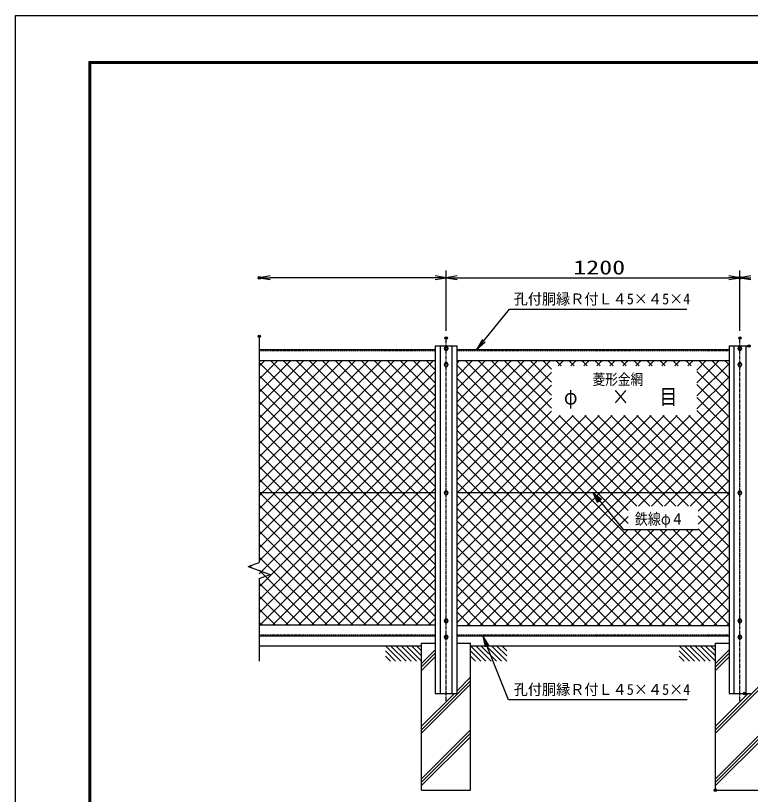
# Model space of a CAD drawing. Units: millimetres, scale not verified. Extents: x -4455 to 4455, y -3150 to 3150.
# Drawn here: x -4455 to -1453, y -32 to 3150 of the extents above; entities that cross this region are included whole.
import ezdxf
from ezdxf.enums import TextEntityAlignment as Align

# ---------------------------------------------------------------- set-up
doc = ezdxf.new("R2010")
doc.units = ezdxf.units.MM
doc.header["$LTSCALE"] = 20
doc.header["$PDMODE"] = 32
doc.header["$PDSIZE"] = 10
doc.linetypes.add('USER1', pattern=[1.125, 0.75, -0.125, 0.125, -0.125])
doc.linetypes.add('USER3', pattern=[0.375, 0.25, -0.125])
for name, color, linetype, lineweight in [('0-0_1', 7, 'Continuous', 25), ('0-1_2', 7, 'Continuous', 25), ('0-2_0', 4, 'Continuous', 25), ('0-4_EXTCNT-LMEC0', 2, 'Continuous', 25), ('0-6_WAKU', 7, 'Continuous', 25)]:
    doc.layers.add(name, color=color, linetype=linetype, lineweight=lineweight)
doc.layers.add('0-5_DEFPOINTS', color=7, linetype='Continuous')
doc.styles.add('ＭＳ ゴシック', font='')
doc.styles.get('ＭＳ ゴシック').set_extended_font_data('MS Gothic')

# ---------------------------------------------------------------- blocks, each defined once
blk = doc.blocks.new('C0')
at = {"layer": '0-0_1', "color": 4}
blk.add_line((16191.2, 85560.1), (16343, 85408.3), dxfattribs=at)
blk = doc.blocks.new('DARROWS')
at = {"layer": '0-2_0', "color": 2}
blk.add_line((0, 0), (-19.982, 0), dxfattribs=at)
blk.add_lwpolyline([(-20, -3.333), (0, 0), (-20, 3.333)], dxfattribs=at)
blk = doc.blocks.new('X34')
at = {"layer": '0-2_0'}
for p, q in [((23718.6, 86297.5), (37954.5, 100533.4)), ((23718.6, 87358.2), (36893.8, 100533.4)), ((23718.6, 88418.9), (35833.1, 100533.4)), ((23718.6, 89479.5), (34772.5, 100533.4)), ((23718.6, 90540.2), (33711.8, 100533.4)), ((23718.6, 91600.8), (32651.2, 100533.4)), ((23718.6, 92661.5), (31590.5, 100533.4)), ((23718.6, 93722.2), (30529.8, 100533.4)), ((23718.6, 94782.8), (29469.2, 100533.4)), ((23718.6, 95843.5), (28408.5, 100533.4)), ((23718.6, 96904.1), (27347.9, 100533.4)), ((23718.6, 97964.8), (26287.2, 100533.4)), ((23718.6, 99025.5), (25226.5, 100533.4)), ((23718.6, 100086.1), (24165.9, 100533.4)), ((38098.6, 85998.7), (23718.6, 100378.6)), ((38098.6, 87059.3), (24624.5, 100533.4)), ((38098.6, 88120), (25685.1, 100533.4)), ((38098.6, 89180.7), (26745.8, 100533.4)), ((38098.6, 90241.3), (27806.5, 100533.4)), ((38098.6, 91302), (28867.1, 100533.4)), ((38098.6, 92362.6), (29927.8, 100533.4)), ((38098.6, 93423.3), (30988.4, 100533.4)), ((38098.6, 94484), (32049.1, 100533.4)), ((38098.6, 95544.6), (33109.8, 100533.4)), ((38098.6, 96605.3), (34170.4, 100533.4)), ((38098.6, 97665.9), (35231.1, 100533.4)), ((38098.6, 98726.6), (36291.7, 100533.4)), ((38098.6, 99787.3), (37352.4, 100533.4)), ((23718.6, 85236.9), (38098.6, 99616.9)), ((38098.6, 84938), (23718.6, 99318)), ((23718.6, 84176.2), (38098.6, 98556.2)), ((38098.6, 83877.4), (23718.6, 98257.3)), ((23718.6, 83115.6), (38098.6, 97495.5)), ((38098.6, 82816.7), (23718.6, 97196.7)), ((23718.6, 82054.9), (38098.6, 96434.9)), ((38098.6, 81756), (23718.6, 96136)), ((23718.6, 80994.2), (38098.6, 95374.2)), ((38098.6, 80695.4), (23718.6, 95075.3)), ((23718.6, 79933.6), (38098.6, 94313.6)), ((38098.6, 79634.7), (23718.6, 94014.7)), ((37739.2, 78933.4), (23718.6, 92954)), ((23779.1, 78933.4), (38098.6, 93252.9)), ((36678.6, 78933.4), (23718.6, 91893.4)), ((24839.7, 78933.4), (38098.6, 92192.2)), ((25900.4, 78933.4), (38098.6, 91131.6)), ((35617.9, 78933.4), (23718.6, 90832.7)), ((34557.2, 78933.4), (23718.6, 89772)), ((26961.1, 78933.4), (38098.6, 90070.9)), ((33496.6, 78933.4), (23718.6, 88711.4)), ((28021.7, 78933.4), (38098.6, 89010.3)), ((29082.4, 78933.4), (38098.6, 87949.6)), ((32435.9, 78933.4), (23718.6, 87650.7)), ((31375.3, 78933.4), (23718.6, 86590.1)), ((30143, 78933.4), (38098.6, 86888.9)), ((30314.6, 78933.4), (23718.6, 85529.4)), ((31203.7, 78933.4), (38098.6, 85828.3)), ((32264.4, 78933.4), (38098.6, 84767.6)), ((29253.9, 78933.4), (23718.6, 84468.7)), ((28193.3, 78933.4), (23718.6, 83408.1)), ((33325, 78933.4), (38098.6, 83707)), ((27132.6, 78933.4), (23718.6, 82347.4)), ((34385.7, 78933.4), (38098.6, 82646.3)), ((35446.3, 78933.4), (38098.6, 81585.6)), ((26072, 78933.4), (23718.6, 81286.8)), ((25011.3, 78933.4), (23718.6, 80226.1)), ((36507, 78933.4), (38098.6, 80525)), ((23950.6, 78933.4), (23718.6, 79165.4)), ((37567.7, 78933.4), (38098.6, 79464.3))]:
    blk.add_line(p, q, dxfattribs=at)
blk = doc.blocks.new('X35')
at = {"layer": '0-2_0'}
for p, q in [((39878.6, 92911.6), (47500.4, 100533.4)), ((39878.6, 93972.2), (46439.7, 100533.4)), ((39878.6, 95032.9), (45379.1, 100533.4)), ((39878.6, 96093.6), (44318.4, 100533.4)), ((39878.6, 97154.2), (43257.8, 100533.4)), ((39878.6, 98214.9), (42197.1, 100533.4)), ((39878.6, 99275.5), (41136.4, 100533.4)), ((39878.6, 100336.2), (40075.8, 100533.4)), ((61113.7, 78893.4), (39878.6, 100128.6)), ((53843.5, 87224.3), (40534.4, 100533.4)), ((53843.5, 88284.9), (41595.1, 100533.4)), ((54556.1, 88633.1), (42655.7, 100533.4)), ((47602.5, 96647.3), (43716.4, 100533.4)), ((47602.5, 97708), (44777, 100533.4)), ((47602.5, 98768.6), (45837.7, 100533.4)), ((47602.5, 99829.3), (46898.4, 100533.4)), ((48395.2, 100097.3), (47959, 100533.4)), ((48124.9, 100097.3), (48561.1, 100533.4)), ((49455.8, 100097.3), (49019.7, 100533.4)), ((49185.6, 100097.3), (49621.7, 100533.4)), ((50516.5, 100097.3), (50080.3, 100533.4)), ((50246.2, 100097.3), (50682.4, 100533.4)), ((51577.1, 100097.3), (51141, 100533.4)), ((51306.9, 100097.3), (51743, 100533.4)), ((52637.8, 100097.3), (52201.7, 100533.4)), ((52367.6, 100097.3), (52803.7, 100533.4)), ((53698.5, 100097.3), (53262.3, 100533.4)), ((53428.2, 100097.3), (53864.4, 100533.4)), ((54759.1, 100097.3), (54323, 100533.4)), ((54488.9, 100097.3), (54925, 100533.4)), ((55819.8, 100097.3), (55383.6, 100533.4)), ((55549.5, 100097.3), (55985.7, 100533.4)), ((56880.4, 100097.3), (56444.3, 100533.4)), ((56610.2, 100097.3), (57046.3, 100533.4)), ((57941.1, 100097.3), (57505, 100533.4)), ((57670.9, 100097.3), (58107, 100533.4)), ((59001.8, 100097.3), (58565.6, 100533.4)), ((58731.5, 100097.3), (59167.7, 100533.4)), ((59460.5, 98705), (61289, 100533.4)), ((59460.5, 99765.6), (60228.3, 100533.4)), ((59460.5, 97644.3), (62098.6, 100282.3)), ((62098.6, 98061.1), (59626.3, 100533.4)), ((62098.6, 99121.8), (60686.9, 100533.4)), ((62098.6, 100182.4), (61747.6, 100533.4)), ((39878.6, 91850.9), (47602.5, 99574.8)), ((62098.6, 97000.5), (59460.5, 99638.5)), ((60053.1, 78893.4), (39878.6, 99067.9)), ((59460.5, 96583.6), (62098.6, 99221.7)), ((39878.6, 90790.3), (47602.5, 98514.1)), ((42831, 78893.4), (62098.6, 98161)), ((62098.6, 95939.8), (59460.5, 98577.8)), ((58992.4, 78893.4), (39878.6, 98007.2)), ((39878.6, 89729.6), (47602.5, 97453.5)), ((62098.6, 94879.1), (59460.5, 97517.2)), ((57931.8, 78893.4), (39878.6, 96946.6)), ((43891.6, 78893.4), (62098.6, 97100.4)), ((39878.6, 88668.9), (47602.5, 96392.8)), ((62098.6, 93818.5), (59460.5, 96456.5)), ((39878.6, 79123), (56797.5, 96041.9)), ((39878.6, 80183.7), (55736.8, 96041.9)), ((39878.6, 81244.3), (54676.2, 96041.9)), ((39878.6, 82305), (53615.5, 96041.9)), ((39878.6, 83365.6), (52554.8, 96041.9)), ((39878.6, 84426.3), (51494.2, 96041.9)), ((39878.6, 85487), (50433.5, 96041.9)), ((39878.6, 86547.6), (49372.9, 96041.9)), ((39878.6, 87608.3), (48312.2, 96041.9)), ((56871.1, 78893.4), (39878.6, 95885.9)), ((40709.6, 78893.4), (57858.1, 96041.9)), ((41770.3, 78893.4), (58918.8, 96041.9)), ((55616.7, 88633.1), (48207.9, 96041.9)), ((56677.4, 88633.1), (49268.5, 96041.9)), ((57738, 88633.1), (50329.2, 96041.9)), ((58798.7, 88633.1), (51389.9, 96041.9)), ((62098.6, 86393.9), (52450.5, 96041.9)), ((62098.6, 87454.5), (53511.2, 96041.9)), ((62098.6, 88515.2), (54571.8, 96041.9)), ((54691.9, 88633.1), (62098.6, 96039.7)), ((62098.6, 89575.8), (55632.5, 96041.9)), ((62098.6, 90636.5), (56693.2, 96041.9)), ((62098.6, 91697.2), (57753.8, 96041.9)), ((62098.6, 92757.8), (58814.5, 96041.9)), ((55752.6, 88633.1), (62098.6, 94979)), ((55810.4, 78893.4), (39878.6, 94825.3)), ((54749.8, 78893.4), (39878.6, 93764.6)), ((56813.3, 88633.1), (62098.6, 93918.4)), ((53689.1, 78893.4), (39878.6, 92703.9)), ((57873.9, 88633.1), (62098.6, 92857.7)), ((58934.6, 88633.1), (62098.6, 91797.1)), ((52628.5, 78893.4), (39878.6, 91643.3)), ((51567.8, 78893.4), (39878.6, 90582.6)), ((59585.7, 88223.6), (62098.6, 90736.4)), ((50507.1, 78893.4), (39878.6, 89522)), ((59585.7, 87162.9), (62098.6, 89675.7)), ((52376.9, 78893.4), (62098.6, 88615.1)), ((49446.5, 78893.4), (39878.6, 88461.3)), ((62098.6, 85333.2), (59585.7, 87846)), ((48385.8, 78893.4), (39878.6, 87400.6)), ((44952.3, 78893.4), (53843.5, 87784.7)), ((53437.6, 78893.4), (62098.6, 87554.4)), ((46012.9, 78893.4), (53852.9, 86733.4)), ((47073.6, 78893.4), (54913.6, 86733.4)), ((48134.3, 78893.4), (55974.2, 86733.4)), ((49194.9, 78893.4), (57034.9, 86733.4)), ((50255.6, 78893.4), (58095.6, 86733.4)), ((51316.2, 78893.4), (59156.2, 86733.4)), ((62098.6, 78969.2), (54334.4, 86733.4)), ((62098.6, 80029.9), (55395.1, 86733.4)), ((62098.6, 81090.6), (56455.7, 86733.4)), ((62098.6, 82151.2), (57516.4, 86733.4)), ((62098.6, 83211.9), (58577.1, 86733.4)), ((62098.6, 84272.5), (59585.7, 86785.4)), ((47325.2, 78893.4), (39878.6, 86340)), ((54498.2, 78893.4), (62098.6, 86493.7)), ((55558.9, 78893.4), (62098.6, 85433.1)), ((46264.5, 78893.4), (39878.6, 85279.3)), ((45203.8, 78893.4), (39878.6, 84218.7)), ((56619.5, 78893.4), (62098.6, 84372.4)), ((44143.2, 78893.4), (39878.6, 83158)), ((57680.2, 78893.4), (62098.6, 83311.8)), ((58740.9, 78893.4), (62098.6, 82251.1)), ((43082.5, 78893.4), (39878.6, 82097.3)), ((42021.9, 78893.4), (39878.6, 81036.7)), ((59801.5, 78893.4), (62098.6, 81190.4)), ((40961.2, 78893.4), (39878.6, 79976)), ((60862.2, 78893.4), (62098.6, 80129.8)), ((61922.8, 78893.4), (62098.6, 79069.1)), ((39900.5, 78893.4), (39878.6, 78915.4))]:
    blk.add_line(p, q, dxfattribs=at)

msp = doc.modelspace()

# ---------------------------------------------------------------- linework, layer by layer
at = {"layer": '0-0_1', "color": 4}
for p, q in [((-3459.63, 1838.87), (-3459.63, 1770.51)), ((-3459.63, 1770.51), (-3459.63, 915.45)), ((-3504.63, 899.07), (-3459.63, 915.45)), ((-3504.63, 899.07), (-3414.63, 866.32)), ((-3459.63, 849.94), (-3414.63, 866.32)), ((-3459.63, 849.94), (-3459.63, 626.47)), ((-3459.63, 626.47), (-3459.63, 512.28)), ((-2944.15, 575.15), (-2881.28, 512.28)), ((-2922.94, 575.15), (-2860.07, 512.28)), ((-2901.73, 575.15), (-2838.86, 512.28)), ((-2880.51, 575.15), (-2817.64, 512.28)), ((-2859.3, 575.15), (-2796.43, 512.28)), ((-2838.09, 575.15), (-2796.43, 533.5)), ((-2816.87, 575.15), (-2796.43, 554.71)), ((-2596.43, 575.15), (-2533.56, 512.28)), ((-2575.22, 575.15), (-2512.35, 512.28)), ((-2554.01, 575.15), (-2491.14, 512.28)), ((-2532.8, 575.15), (-2469.92, 512.28)), ((-2511.58, 575.15), (-2448.71, 512.28)), ((-2490.37, 575.15), (-2448.71, 533.5)), ((-2469.15, 575.15), (-2448.71, 554.71)), ((-1744.15, 575.15), (-1681.28, 512.28)), ((-1722.94, 575.15), (-1660.07, 512.28)), ((-1701.73, 575.15), (-1638.86, 512.28)), ((-1680.51, 575.15), (-1617.64, 512.28)), ((-1659.3, 575.15), (-1596.43, 512.28)), ((-1638.09, 575.15), (-1596.43, 533.5)), ((-1616.87, 575.15), (-1596.43, 554.71)), ((-2944.15, 553.94), (-2902.5, 512.28)), ((-2740.63, 558.46), (-2796.43, 502.66)), ((-2740.63, 544.32), (-2796.43, 488.51)), ((-2596.43, 553.94), (-2554.78, 512.28)), ((-1744.15, 553.94), (-1702.5, 512.28)), ((-1540.63, 558.46), (-1596.43, 502.66)), ((-1540.63, 544.32), (-1596.43, 488.51)), ((-2944.15, 532.73), (-2923.71, 512.28)), ((-2740.63, 530.18), (-2796.43, 474.37)), ((-2596.43, 532.73), (-2575.99, 512.28)), ((-1744.15, 532.73), (-1723.71, 512.28)), ((-1540.63, 530.18), (-1596.43, 474.37)), ((-2651.63, 390.96), (-2596.43, 446.15)), ((-2796.43, 232.01), (-2596.43, 432.01)), ((-2796.43, 217.87), (-2596.43, 417.87)), ((-1596.43, 232.01), (-1396.43, 432.01)), ((-1596.43, 217.87), (-1396.43, 417.87)), ((-2796.43, 246.15), (-2662.43, 380.15)), ((-1596.43, 246.15), (-1462.43, 380.15)), ((-2796.43, 31.79), (-2596.43, 231.79)), ((-1596.43, 31.79), (-1396.43, 231.79)), ((-2796.43, 17.65), (-2596.43, 217.65)), ((-2796.43, 3.51), (-2596.43, 203.51)), ((-1596.43, 17.65), (-1396.43, 217.65)), ((-1596.43, 3.51), (-1396.43, 203.51))]:
    msp.add_line(p, q, dxfattribs=at)
at = {"layer": '0-0_1', "color": 4, "linetype": 'USER1'}
for p, q in [((-2696.13, 350.15), (-2696.13, 1832.47)), ((-1496.13, 350.15), (-1496.13, 1832.47))]:
    msp.add_line(p, q, dxfattribs=at)
at = {"layer": '0-0_1'}
for p, q in [((-3459.63, 1785.15), (-2740.63, 1785.15)), ((-2740.63, 1800.15), (-2740.63, 380.15)), ((-2721.13, 1800.15), (-2721.13, 380.15)), ((-2671.13, 380.15), (-2671.13, 1800.15)), ((-2651.63, 380.15), (-2651.63, 1800.15)), ((-2651.63, 1785.15), (-1540.63, 1785.15)), ((-1540.63, 1800.15), (-1540.63, 380.15)), ((-1521.13, 1800.15), (-1521.13, 380.15)), ((-1471.13, 380.15), (-1471.13, 1800.15)), ((-3459.63, 1740.15), (-2740.63, 1740.15)), ((-2651.63, 1740.15), (-1540.63, 1740.15)), ((-2740.63, 1200.15), (-3459.63, 1200.15)), ((-1540.63, 1200.15), (-2651.63, 1200.15)), ((-3459.63, 660.15), (-2740.63, 660.15)), ((-2651.63, 658.15), (-1540.63, 658.15)), ((-3459.63, 615.15), (-2740.63, 615.15)), ((-2651.63, 615.15), (-1540.63, 615.15)), ((-3459.63, 575.15), (-2796.43, 575.15)), ((-2946.43, 575.15), (-2796.43, 575.15)), ((-2796.43, -14.85), (-2796.43, 585.15)), ((-2796.43, 585.15), (-2740.63, 585.15)), ((-2651.63, 585.15), (-2596.43, 585.15)), ((-2596.43, -14.85), (-2596.43, 585.15)), ((-2596.43, 575.15), (-2446.43, 575.15)), ((-2596.43, 575.15), (-1596.43, 575.15)), ((-1746.43, 575.15), (-1596.43, 575.15)), ((-1596.43, -14.85), (-1596.43, 585.15)), ((-1596.43, 585.15), (-1540.63, 585.15)), ((-2740.63, 380.15), (-2651.63, 380.15)), ((-1540.63, 380.15), (-1451.63, 380.15)), ((-2796.43, -14.85), (-2596.43, -14.85)), ((-1596.43, -14.85), (-1396.43, -14.85))]:
    msp.add_line(p, q, dxfattribs=at)
at = {"layer": '0-0_1', "linetype": 'USER3'}
for p, q in [((-3459.63, 1781.15), (-2740.63, 1781.15)), ((-2651.63, 1781.15), (-1540.63, 1781.15)), ((-3459.63, 619.15), (-2740.63, 619.15)), ((-2651.63, 619.15), (-1540.63, 619.15))]:
    msp.add_line(p, q, dxfattribs=at)
at = {"layer": '0-0_1', "color": 4}
msp.add_lwpolyline([(-2077.56, 1161.04), (-2096.13, 1200.15), (-2061.34, 1174.38)], close=True, dxfattribs=at)
for points in [[(-2096.13, 1200.15), (-1972.77, 1050.15), (-1666.27, 1050.15)], [(-2073.51, 1164.38), (-2082.79, 1183.93), (-2065.4, 1171.05)]]:
    msp.add_lwpolyline(points, dxfattribs=at)
at = {"layer": '0-1_2'}
for p, q in [((-2700.13, 1796.58), (-2704.13, 1789.65)), ((-2704.13, 1789.65), (-2700.13, 1782.72)), ((-2692.13, 1796.58), (-2700.13, 1796.58)), ((-2700.13, 1782.72), (-2692.13, 1782.72)), ((-2700.13, 1730.58), (-2704.13, 1723.65)), ((-2704.13, 1723.65), (-2700.13, 1716.72)), ((-2692.13, 1730.58), (-2700.13, 1730.58)), ((-1492.13, 1730.58), (-1500.13, 1730.58)), ((-1488.13, 1723.65), (-1492.13, 1730.58)), ((-1492.13, 1716.72), (-1488.13, 1723.65)), ((-2700.13, 1716.72), (-2692.13, 1716.72)), ((-1500.13, 1716.72), (-1492.13, 1716.72)), ((-2700.13, 1207.08), (-2704.13, 1200.15)), ((-2704.13, 1200.15), (-2700.13, 1193.23)), ((-2692.13, 1207.08), (-2700.13, 1207.08)), ((-2700.13, 1193.23), (-2692.13, 1193.23)), ((-2700.13, 683.58), (-2704.13, 676.65)), ((-2704.13, 676.65), (-2700.13, 669.73)), ((-2692.13, 683.58), (-2700.13, 683.58)), ((-2700.13, 669.73), (-2692.13, 669.73)), ((-1492.13, 683.58), (-1500.13, 683.58)), ((-1500.13, 669.73), (-1492.13, 669.73)), ((-1488.13, 676.65), (-1492.13, 683.58)), ((-1492.13, 669.73), (-1488.13, 676.65)), ((-2700.13, 617.58), (-2704.13, 610.65)), ((-2704.13, 610.65), (-2700.13, 603.73)), ((-2692.13, 617.58), (-2700.13, 617.58)), ((-2700.13, 603.73), (-2692.13, 603.73))]:
    msp.add_line(p, q, dxfattribs=at)
for points in [[(-2692.13, 1782.72), (-2688.13, 1789.65), (-2692.13, 1796.58)], [(-2692.13, 1716.72), (-2688.13, 1723.65), (-2692.13, 1730.58)], [(-1500.13, 1730.58), (-1504.13, 1723.65), (-1500.13, 1716.72)], [(-2692.13, 1193.23), (-2688.13, 1200.15), (-2692.13, 1207.08)], [(-2692.13, 669.73), (-2688.13, 676.65), (-2692.13, 683.58)], [(-1500.13, 683.58), (-1504.13, 676.65), (-1500.13, 669.73)], [(-2692.13, 603.73), (-2688.13, 610.65), (-2692.13, 617.58)]]:
    msp.add_lwpolyline(points, dxfattribs=at)
for points in [[(-1488.13, 1789.65), (-1492.13, 1796.58), (-1500.13, 1796.58), (-1504.13, 1789.65), (-1500.13, 1782.72), (-1492.13, 1782.72)], [(-1488.13, 1200.15), (-1492.13, 1207.08), (-1500.13, 1207.08), (-1504.13, 1200.15), (-1500.13, 1193.23), (-1492.13, 1193.23)], [(-1488.13, 610.65), (-1492.13, 617.58), (-1500.13, 617.58), (-1504.13, 610.65), (-1500.13, 603.73), (-1492.13, 603.73)]]:
    msp.add_lwpolyline(points, close=True, dxfattribs=at)
for centre in [(-2696.13, 1789.65), (-1496.13, 1789.65), (-2696.13, 1723.65), (-1496.13, 1723.65), (-2696.13, 1200.15), (-1496.13, 1200.15), (-2696.13, 676.65), (-1496.13, 676.65), (-2696.13, 610.65), (-1496.13, 610.65)]:
    msp.add_circle(centre, 6.93, dxfattribs=at)
at = {"layer": '0-2_0', "color": 1}
for p, q in [((-2696.13, 1862.47), (-2696.13, 2108.48)), ((-1496.13, 1862.47), (-1496.13, 2108.48))]:
    msp.add_line(p, q, dxfattribs=at)
at = {"layer": '0-2_0', "color": 2}
msp.add_line((-2651.13, 2078.48), (-1541.13, 2078.48), dxfattribs=at)
at = {"layer": '0-2_0', "color": 7}
for p, q in [((-2740.63, 1800.15), (-2651.63, 1800.15)), ((-1540.63, 1800.15), (-1451.63, 1800.15))]:
    msp.add_line(p, q, dxfattribs=at)
at = {"layer": '0-4_EXTCNT-LMEC0', "color": 1}
for p, q in [((-2696.13, 1862.47), (-2696.13, 2108.48)), ((-1496.13, 1862.47), (-1496.13, 2108.48))]:
    msp.add_line(p, q, dxfattribs=at)
at = {"layer": '0-4_EXTCNT-LMEC0'}
msp.add_line((-2741.13, 2078.48), (-3414.63, 2078.48), dxfattribs=at)
msp.add_lwpolyline([(-2542.21, 1821.43), (-2437.56, 1950.48), (-1712.56, 1950.48)], dxfattribs=at)
at = {"layer": '0-4_EXTCNT-LMEC0', "color": 4}
msp.add_lwpolyline([(-1711.12, 354.51), (-2441.7, 354.51), (-2544.96, 612.37)], dxfattribs=at)
at = {"layer": '0-5_DEFPOINTS'}
for p in [(-3459.63, 2078.48), (-1496.13, 2078.48), (-3459.63, 1838.87), (-2696.13, 1832.47), (-1496.13, 1832.47), (-1459.63, 1800.15), (-1477.13, 380.15), (-1596.43, -14.85)]:
    msp.add_point(p, dxfattribs=at)
at = {"layer": '0-6_WAKU', "color": 3}
msp.add_lwpolyline([(-4455, 3150), (4455, 3150), (4455, -3150), (-4455, -3150)], close=True, dxfattribs=at)
at = {"layer": '0-6_WAKU'}
for points in [[(-4155, 2962.5), (4155, 2962.5), (4155, -2962.5), (-4155, -2962.5)], [(-4153.13, 2960.62), (4153.12, 2960.62), (4153.12, -2960.63), (-4153.13, -2960.63)], [(-4151.25, 2958.75), (4151.25, 2958.75), (4151.25, -2958.75), (-4151.25, -2958.75)], [(-4149.38, 2956.87), (4149.37, 2956.87), (4149.37, -2956.88), (-4149.38, -2956.88)], [(-4147.5, 2955), (4147.5, 2955), (4147.5, -2955), (-4147.5, -2955)]]:
    msp.add_lwpolyline(points, close=True, dxfattribs=at)

# ---------------------------------------------------------------- block references
at = {"layer": '0-2_0', "xscale": 2.25, "yscale": 2.25, "rotation": 180}
msp.add_blockref('DARROWS', (-2696.13, 2078.48), dxfattribs=at)
at = {"layer": '0-2_0'}
for name, p, xscale, yscale in [('DARROWS', (-1496.13, 2078.48), 2.25, 2.25), ('C0', (-4307.56, -3376.52), 0.05, 0.05)]:
    msp.add_blockref(name, p, dxfattribs=dict(at, xscale=xscale, yscale=yscale))
at = {"layer": '0-4_EXTCNT-LMEC0', "xscale": 2.25, "yscale": 2.25}
for p, rotation in [((-3459.63, 2078.48), 180), ((-1496.13, 2078.48), 180), ((-2570.56, 1786.48), 230.95879), ((-2546.07, 615.15), 111.82293)]:
    msp.add_blockref('DARROWS', p, dxfattribs=dict(at, rotation=rotation))
at = {"layer": '0-4_EXTCNT-LMEC0'}
for name, p, xscale, yscale in [('DARROWS', (-2696.13, 2078.48), 2.25, 2.25), ('X34', (-4645.56, -3286.52), 0.05, 0.05), ('X35', (-4645.56, -3286.52), 0.05, 0.05)]:
    msp.add_blockref(name, p, dxfattribs=dict(at, xscale=xscale, yscale=yscale))

# ---------------------------------------------------------------- texts
at = {"layer": '0-0_1', "color": 4, "style": 'ＭＳ ゴシック'}
for s, height, width, p in [('孔付胴縁Ｒ付Ｌ４5×４5×4', 44.57, 0.95, (-2420.43, 1956.58)), ('菱形金網', 44.57, 0.85, (-2098.13, 1627.88)), ('目', 63.2, 0.85, (-1825.13, 1541.81)), ('φ', 63.2, 0.85, (-2215.13, 1541.81)), ('×', 63.2, 0.85, (-2020.13, 1541.81)), ('鉄線φ４', 45.89, 0.85, (-1925.52, 1056.32)), ('孔付胴縁Ｒ付Ｌ４5×４5×4', 44.57, 0.95, (-2420.43, 360.99))]:
    msp.add_text(s, height=height, dxfattribs=dict(at, width=width)).set_placement(p, align=Align.BOTTOM_LEFT)
at = {"layer": '0-2_0', "color": 3, "style": 'ＭＳ ゴシック', "width": 1.35}
msp.add_text('1200', height=57.77, dxfattribs=at).set_placement((-2177.13, 2074.88), align=Align.BOTTOM_LEFT)

doc.saveas('drawing.dxf')
